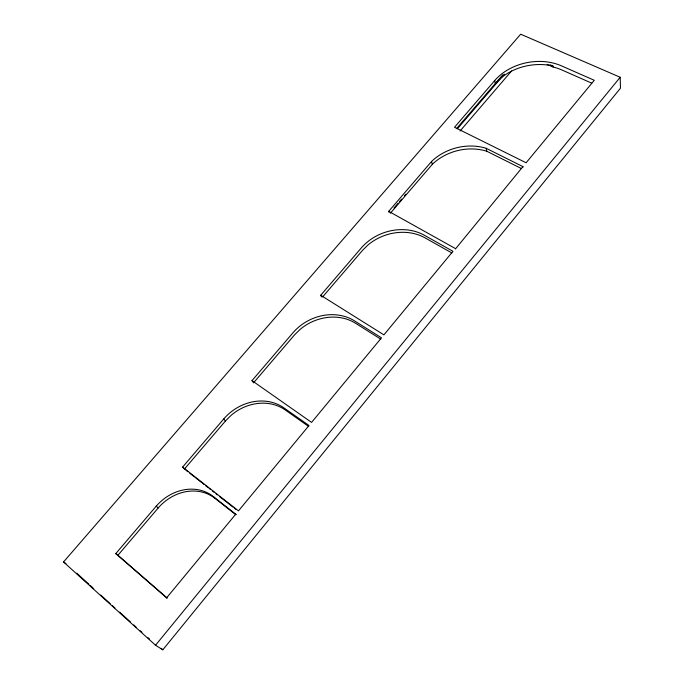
<?xml version="1.0" encoding="UTF-8"?>
<svg xmlns="http://www.w3.org/2000/svg" width="684" height="684" viewBox="0 0 684 684"><rect width="100%" height="100%" fill="white"/><g stroke="black" fill="none" stroke-linecap="round" stroke-linejoin="round"><path stroke-width="1.03" d="M162.818 649.8L620.474 88.168L620.191 77.266L520.669 34.2L63.526 561.966L155.533 645.251L162.818 649.8L161.227 648.364M155.533 645.251L620.191 77.266M166.605 597.85L235.741 514.18L213.322 496.567A44.4 37.979 -48.4 0 0 156.251 506.143L115.776 553.621L166.982 598.132M455.407 249.002L522.935 166.622L486.213 148.317A47.187 37.825 -14.6 0 0 431.553 161.475L388.726 211.33L389.076 212.356M115.776 553.621L117.939 555.254L158.226 507.947A44.221 37.868 -48.5 0 1 215.075 498.422L235.766 514.684M253.525 382.843L294.616 334.792L300.208 329.32A45.529 39.159 -28.2 0 1 355.594 323.284L380.783 339.153M182.577 467.121L223.762 418.933A45.409 39.33 -38.6 0 1 283.8 407.801L308.997 425.525L238.477 510.871L182.577 467.121L187.792 471.695M184.415 469.053L225.771 420.617L231.38 415.094A45.229 39.219 -38.7 0 1 285.228 409.955L308.749 426.525M393.984 208.004L398.156 203.139M399.55 201.523L401.636 199.087M404.415 195.846L405.809 194.222M460.084 130.986L511.564 70.982M390.35 213.246L432.314 164.331A47.016 37.748 -14.6 0 1 486.777 151.232L521.499 168.58M320.719 295.266L361.255 248.001A46.35 38.697 -20 0 1 424.217 235.185L452.962 251.302L383.912 334.861L320.719 295.266L321.531 296.916M322.574 297.001L362.648 250.216L368.214 244.795A46.17 38.612 -20 0 1 425.038 237.87L451.868 252.943M252.003 380.629L292.923 332.834A45.708 39.253 -28.2 0 1 354.483 320.856L381.467 337.828L311.579 422.396L252.003 380.629L253.012 382.108M494.754 80.532L454.518 127.267L526.116 162.766L594.276 80.285L561.367 65.826A49.017 37.398 -11.2 0 0 494.754 80.532L495.276 83.585L501.312 77.728A48.838 37.329 -11.2 0 1 552.98 66.057L553.074 67.015A48.786 37.312 -11.1 0 1 561.744 69.913L591.728 83.149M456.57 128.592L502.834 74.795M457.459 128.686L504.356 74.137M550.081 64.783L552.98 66.057M547.217 64.424L553.074 67.015M388.726 211.33L455.279 248.497M141.947 632.273L140.049 630.639M63.526 561.966L65.98 563.607M189.827 473.285L194.589 477.013M195.957 478.09L198.001 479.689M198.693 480.228L201.438 482.382M202.131 482.921L204.191 484.537M205.576 485.623L207.654 487.247M209.039 488.333L210.433 489.419M212.519 491.052L213.912 492.147M216.007 493.788L217.409 494.891M219.513 496.533L225.865 501.509M226.575 502.065L229.414 504.288M230.123 504.843L232.979 507.075M234.407 508.195L235.835 509.315M117.939 555.254L167.016 597.944M76.736 573.192L88.946 584.239M90.476 585.615L93.657 588.676M148.069 637.719L149.514 639.036M100.736 595.071L110.167 603.613M112.527 605.742L114.886 607.879M119.606 612.146L130.61 622.107M133.756 624.954L136.116 627.083M156.251 506.143L158.226 507.947M213.322 496.567L215.075 498.422M235.741 514.18L236.16 514.633M223.762 418.933L225.421 421.028M431.553 161.475L432.314 164.331M486.213 148.317L486.777 151.232M522.935 166.622L523.021 167.17"/></g></svg>
